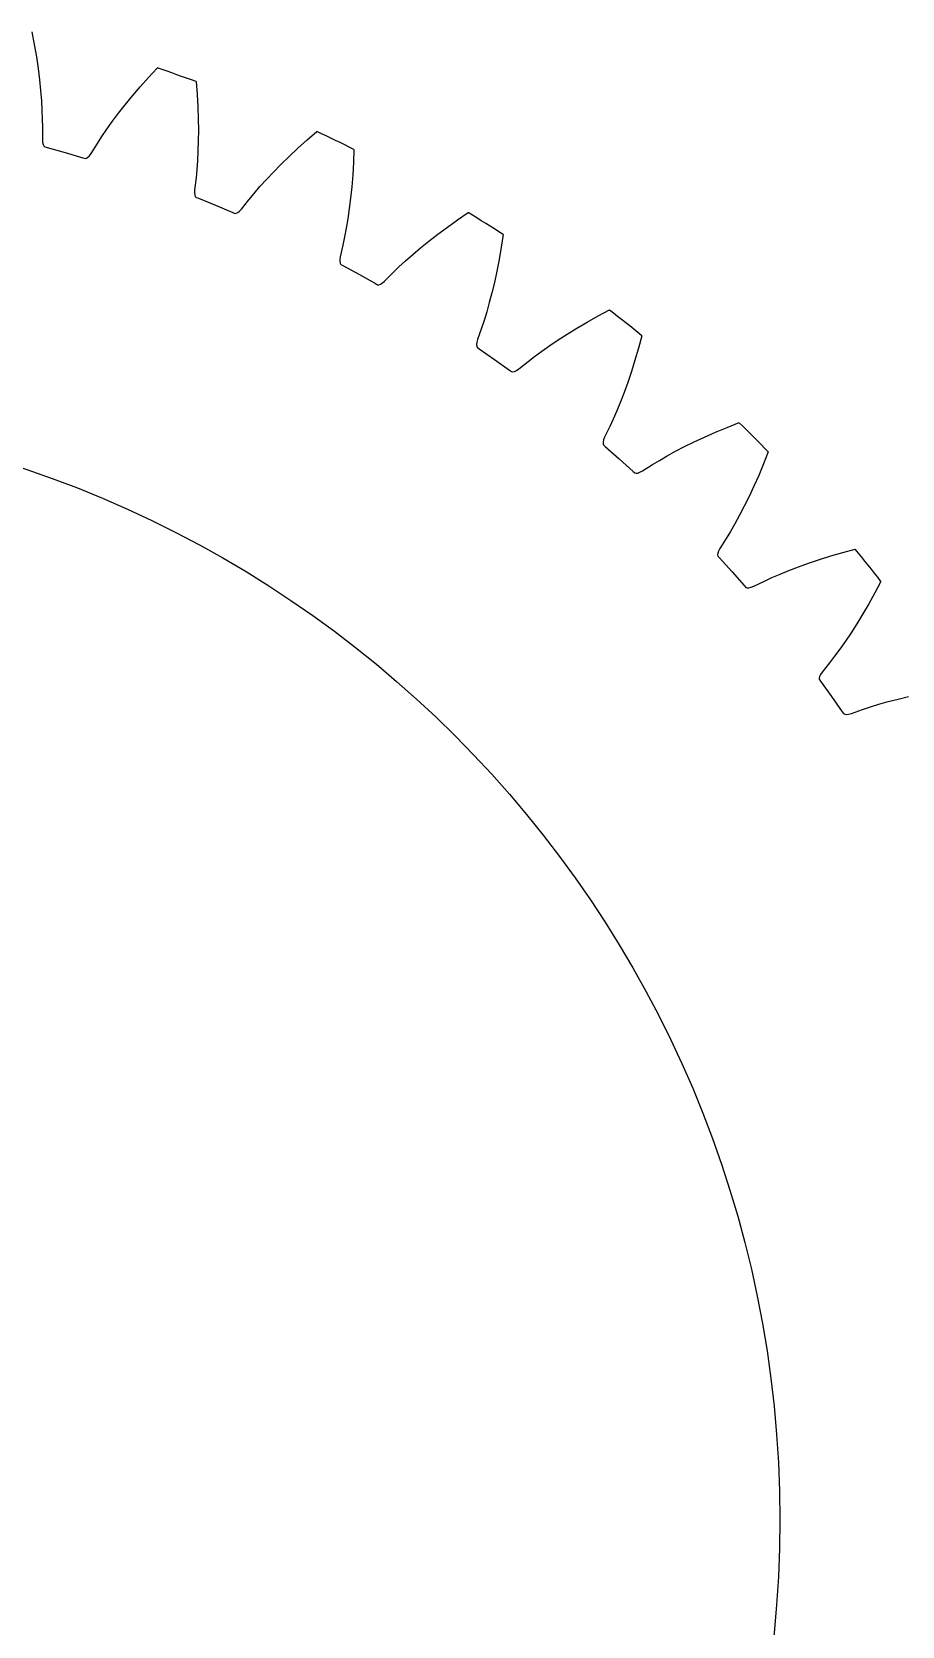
# Model space of a CAD drawing. Extents: x -29 to 85, y -29 to 29.
# Drawn here: x 6.83 to 23.32, y -2.02 to 28.18 of the extents above; entities that cross this region are included whole.
import ezdxf

# ---------------------------------------------------------------- set-up
doc = ezdxf.new("R2010")
doc.units = 0

msp = doc.modelspace()

# ---------------------------------------------------------------- linework, layer by layer
msp.add_circle((0, 0), 21)
msp.add_circle((0, 0), 21)
at = {"layer": 'layer1'}
for p, q in [((6.834, 28.183), (6.878, 27.946)), ((6.878, 27.946), (6.918, 27.711)), ((6.918, 27.711), (6.95, 27.487)), ((6.95, 27.487), (6.977, 27.272)), ((9.044, 27.322), (9.208, 27.499)), ((6.977, 27.272), (6.998, 27.071)), ((8.886, 27.144), (9.044, 27.322)), ((9.946, 27.241), (9.964, 27)), ((6.998, 27.071), (7.014, 26.878)), ((7.014, 26.878), (7.025, 26.696)), ((8.602, 26.804), (8.739, 26.972)), ((8.739, 26.972), (8.886, 27.144)), ((9.964, 27), (9.977, 26.762)), ((7.025, 26.696), (7.031, 26.528)), ((8.362, 26.49), (8.477, 26.644)), ((8.477, 26.644), (8.602, 26.804)), ((9.977, 26.762), (9.984, 26.536)), ((7.031, 26.528), (7.034, 26.371)), ((7.034, 26.371), (7.033, 26.146)), ((8.16, 26.203), (8.255, 26.342)), ((8.255, 26.342), (8.362, 26.49)), ((9.984, 26.536), (9.987, 26.319)), ((9.987, 26.319), (9.985, 26.117)), ((12.046, 26.138), (12.229, 26.295)), ((7.033, 26.146), (7.037, 26.093)), ((7.037, 26.093), (7.046, 26.052)), ((7.046, 26.052), (7.06, 26.022)), ((7.06, 26.022), (7.078, 26.005)), ((7.078, 26.005), (7.121, 25.992)), ((7.121, 25.992), (7.461, 25.897)), ((7.955, 25.88), (8.074, 26.072)), ((8.074, 26.072), (8.16, 26.203)), ((9.985, 26.117), (9.979, 25.924)), ((11.704, 25.824), (11.869, 25.979)), ((11.869, 25.979), (12.046, 26.138)), ((7.461, 25.897), (7.799, 25.797)), ((7.799, 25.797), (7.842, 25.785)), ((7.842, 25.785), (7.867, 25.79)), ((7.867, 25.79), (7.894, 25.808)), ((7.894, 25.808), (7.924, 25.838)), ((7.924, 25.838), (7.955, 25.88)), ((9.969, 25.742), (9.957, 25.574)), ((9.979, 25.924), (9.969, 25.742)), ((11.407, 25.528), (11.549, 25.672)), ((11.549, 25.672), (11.704, 25.824)), ((12.925, 25.715), (12.911, 25.477)), ((12.934, 25.956), (12.925, 25.715)), ((9.943, 25.418), (9.916, 25.194)), ((9.957, 25.574), (9.943, 25.418)), ((11.153, 25.252), (11.275, 25.387)), ((11.275, 25.387), (11.407, 25.528)), ((12.911, 25.477), (12.892, 25.251)), ((9.916, 25.194), (9.915, 25.141)), ((9.915, 25.141), (9.919, 25.099)), ((9.919, 25.099), (9.929, 25.068)), ((9.929, 25.068), (9.945, 25.049)), ((10.943, 25.004), (11.043, 25.124)), ((11.043, 25.124), (11.153, 25.252)), ((12.892, 25.251), (12.871, 25.035)), ((9.945, 25.049), (9.987, 25.032)), ((9.987, 25.032), (10.313, 24.899)), ((10.313, 24.899), (10.638, 24.761)), ((10.734, 24.761), (10.767, 24.788)), ((10.767, 24.788), (10.803, 24.827)), ((10.803, 24.827), (10.943, 25.004)), ((12.846, 24.835), (12.819, 24.644)), ((12.871, 25.035), (12.846, 24.835)), ((10.638, 24.761), (10.68, 24.745)), ((10.68, 24.745), (10.705, 24.747)), ((10.705, 24.747), (10.734, 24.761)), ((12.789, 24.464), (12.758, 24.298)), ((12.819, 24.644), (12.789, 24.464)), ((14.522, 24.351), (14.703, 24.486)), ((14.703, 24.486), (14.897, 24.625)), ((14.897, 24.625), (15.096, 24.761)), ((12.758, 24.298), (12.726, 24.145)), ((14.194, 24.09), (14.35, 24.217)), ((14.35, 24.217), (14.522, 24.351)), ((15.759, 24.345), (15.722, 24.106)), ((12.675, 23.925), (12.667, 23.873)), ((12.667, 23.873), (12.667, 23.831)), ((12.726, 24.145), (12.675, 23.925)), ((13.91, 23.844), (14.047, 23.965)), ((14.047, 23.965), (14.194, 24.09)), ((15.682, 23.871), (15.639, 23.649)), ((15.722, 24.106), (15.682, 23.871)), ((12.667, 23.831), (12.674, 23.799)), ((12.674, 23.799), (12.687, 23.778)), ((12.687, 23.778), (12.726, 23.756)), ((12.726, 23.756), (13.036, 23.587)), ((13.036, 23.587), (13.344, 23.415)), ((13.515, 23.461), (13.673, 23.621)), ((13.673, 23.621), (13.786, 23.73)), ((13.786, 23.73), (13.91, 23.844)), ((15.639, 23.649), (15.593, 23.437)), ((13.344, 23.415), (13.383, 23.393)), ((13.383, 23.393), (13.408, 23.393)), ((13.408, 23.393), (13.439, 23.404)), ((13.439, 23.404), (13.474, 23.427)), ((13.474, 23.427), (13.515, 23.461)), ((15.593, 23.437), (15.546, 23.24)), ((15.497, 23.054), (15.448, 22.878)), ((15.546, 23.24), (15.497, 23.054)), ((15.398, 22.717), (15.349, 22.568)), ((15.448, 22.878), (15.398, 22.717)), ((17.157, 22.572), (17.352, 22.686)), ((17.352, 22.686), (17.56, 22.802)), ((17.56, 22.802), (17.774, 22.915)), ((15.274, 22.356), (15.26, 22.304)), ((15.349, 22.568), (15.274, 22.356)), ((16.641, 22.242), (16.802, 22.349)), ((16.802, 22.349), (16.972, 22.458)), ((16.972, 22.458), (17.157, 22.572)), ((18.385, 22.427), (18.323, 22.194)), ((15.26, 22.304), (15.255, 22.263)), ((15.255, 22.263), (15.259, 22.23)), ((15.259, 22.23), (15.27, 22.208)), ((15.27, 22.208), (15.306, 22.182)), ((15.306, 22.182), (15.595, 21.979)), ((16.356, 22.037), (16.492, 22.137)), ((16.492, 22.137), (16.641, 22.242)), ((18.323, 22.194), (18.256, 21.965)), ((15.595, 21.979), (15.882, 21.773)), ((15.882, 21.773), (15.919, 21.748)), ((15.919, 21.748), (15.943, 21.745)), ((15.943, 21.745), (15.975, 21.752)), ((15.975, 21.752), (16.013, 21.771)), ((16.013, 21.771), (16.057, 21.8)), ((16.057, 21.8), (16.232, 21.942)), ((16.232, 21.942), (16.356, 22.037)), ((18.188, 21.749), (18.119, 21.544)), ((18.256, 21.965), (18.188, 21.749)), ((18.119, 21.544), (18.05, 21.354)), ((17.981, 21.173), (17.912, 21.005)), ((18.05, 21.354), (17.981, 21.173)), ((17.845, 20.85), (17.78, 20.708)), ((17.912, 21.005), (17.845, 20.85)), ((17.78, 20.708), (17.681, 20.505)), ((19.576, 20.509), (19.783, 20.601)), ((19.783, 20.601), (20.003, 20.692)), ((20.003, 20.692), (20.228, 20.781)), ((17.662, 20.456), (17.652, 20.414)), ((17.652, 20.414), (17.652, 20.382)), ((17.652, 20.382), (17.66, 20.359)), ((17.66, 20.359), (17.694, 20.328)), ((17.681, 20.505), (17.662, 20.456)), ((17.694, 20.328), (17.958, 20.095)), ((18.867, 20.151), (19.027, 20.239)), ((19.027, 20.239), (19.198, 20.328)), ((19.198, 20.328), (19.38, 20.417)), ((19.38, 20.417), (19.576, 20.509)), ((17.958, 20.095), (18.22, 19.858)), ((18.397, 19.866), (18.587, 19.986)), ((18.587, 19.986), (18.721, 20.067)), ((18.721, 20.067), (18.867, 20.151)), ((20.692, 20.003), (20.601, 19.783)), ((20.781, 20.228), (20.692, 20.003)), ((18.22, 19.858), (18.253, 19.829)), ((18.253, 19.829), (18.278, 19.823)), ((18.278, 19.823), (18.31, 19.827)), ((18.31, 19.827), (18.349, 19.841)), ((18.349, 19.841), (18.397, 19.866)), ((20.601, 19.783), (20.509, 19.576)), ((20.417, 19.38), (20.328, 19.198)), ((20.509, 19.576), (20.417, 19.38)), ((20.239, 19.027), (20.151, 18.867)), ((20.328, 19.198), (20.239, 19.027)), ((20.151, 18.867), (20.067, 18.721)), ((19.986, 18.587), (19.866, 18.397)), ((20.067, 18.721), (19.986, 18.587)), ((19.827, 18.31), (19.823, 18.278)), ((19.823, 18.278), (19.829, 18.253)), ((19.841, 18.349), (19.827, 18.31)), ((19.829, 18.253), (19.858, 18.22)), ((19.866, 18.397), (19.841, 18.349)), ((19.858, 18.22), (20.095, 17.958)), ((21.544, 18.119), (21.749, 18.188)), ((21.749, 18.188), (21.965, 18.256)), ((21.965, 18.256), (22.194, 18.323)), ((22.194, 18.323), (22.427, 18.385)), ((20.095, 17.958), (20.328, 17.694)), ((20.708, 17.78), (20.85, 17.845)), ((20.85, 17.845), (21.005, 17.912)), ((21.005, 17.912), (21.173, 17.981)), ((21.173, 17.981), (21.354, 18.05)), ((21.354, 18.05), (21.544, 18.119)), ((20.328, 17.694), (20.359, 17.66)), ((20.359, 17.66), (20.382, 17.652)), ((20.382, 17.652), (20.414, 17.652)), ((20.414, 17.652), (20.456, 17.662)), ((20.456, 17.662), (20.505, 17.681)), ((20.505, 17.681), (20.708, 17.78)), ((22.802, 17.56), (22.686, 17.352)), ((22.915, 17.774), (22.802, 17.56)), ((22.686, 17.352), (22.572, 17.157)), ((22.458, 16.972), (22.349, 16.802)), ((22.572, 17.157), (22.458, 16.972)), ((22.242, 16.641), (22.137, 16.492)), ((22.349, 16.802), (22.242, 16.641)), ((22.037, 16.356), (21.942, 16.232)), ((22.137, 16.492), (22.037, 16.356)), ((21.771, 16.013), (21.752, 15.975)), ((21.8, 16.057), (21.771, 16.013)), ((21.942, 16.232), (21.8, 16.057)), ((21.752, 15.975), (21.745, 15.943)), ((21.745, 15.943), (21.748, 15.919)), ((21.748, 15.919), (21.773, 15.882)), ((21.773, 15.882), (21.979, 15.595)), ((21.979, 15.595), (22.182, 15.306)), ((22.717, 15.398), (22.878, 15.448)), ((22.878, 15.448), (23.054, 15.497)), ((23.054, 15.497), (23.24, 15.546)), ((23.24, 15.546), (23.437, 15.593)), ((22.182, 15.306), (22.208, 15.27)), ((22.208, 15.27), (22.23, 15.259)), ((22.23, 15.259), (22.263, 15.255)), ((22.263, 15.255), (22.304, 15.26)), ((22.304, 15.26), (22.356, 15.274)), ((22.356, 15.274), (22.568, 15.349)), ((22.568, 15.349), (22.717, 15.398))]:
    msp.add_line(p, q, dxfattribs=at)
for start, end in [(69.9418, 71.4867), (63.5133, 65.0582), (57.0847, 58.6296), (50.6561, 52.201), (44.2275, 45.7725), (37.799, 39.3439)]:
    msp.add_arc((0, 0), 29, start, end, dxfattribs=at)
at = {"layer": 'layer3'}
for p, q in [((6.834, 28.183), (6.878, 27.946)), ((6.878, 27.946), (6.918, 27.711)), ((6.918, 27.711), (6.95, 27.487)), ((6.95, 27.487), (6.977, 27.272)), ((9.044, 27.322), (9.208, 27.499)), ((6.977, 27.272), (6.998, 27.071)), ((8.886, 27.144), (9.044, 27.322)), ((9.946, 27.241), (9.964, 27)), ((6.998, 27.071), (7.014, 26.878)), ((7.014, 26.878), (7.025, 26.696)), ((8.602, 26.804), (8.739, 26.972)), ((8.739, 26.972), (8.886, 27.144)), ((9.964, 27), (9.977, 26.762)), ((7.025, 26.696), (7.031, 26.528)), ((8.362, 26.49), (8.477, 26.644)), ((8.477, 26.644), (8.602, 26.804)), ((9.977, 26.762), (9.984, 26.536)), ((7.031, 26.528), (7.034, 26.371)), ((7.034, 26.371), (7.033, 26.146)), ((8.16, 26.203), (8.255, 26.342)), ((8.255, 26.342), (8.362, 26.49)), ((9.984, 26.536), (9.987, 26.319)), ((9.987, 26.319), (9.985, 26.117)), ((12.046, 26.138), (12.229, 26.295)), ((7.033, 26.146), (7.037, 26.093)), ((7.037, 26.093), (7.046, 26.052)), ((7.046, 26.052), (7.06, 26.022)), ((7.06, 26.022), (7.078, 26.005)), ((7.078, 26.005), (7.121, 25.992)), ((7.121, 25.992), (7.461, 25.897)), ((7.955, 25.88), (8.074, 26.072)), ((8.074, 26.072), (8.16, 26.203)), ((9.985, 26.117), (9.979, 25.924)), ((11.704, 25.824), (11.869, 25.979)), ((11.869, 25.979), (12.046, 26.138)), ((7.461, 25.897), (7.799, 25.797)), ((7.799, 25.797), (7.842, 25.785)), ((7.842, 25.785), (7.867, 25.79)), ((7.867, 25.79), (7.894, 25.808)), ((7.894, 25.808), (7.924, 25.838)), ((7.924, 25.838), (7.955, 25.88)), ((9.969, 25.742), (9.957, 25.574)), ((9.979, 25.924), (9.969, 25.742)), ((11.407, 25.528), (11.549, 25.672)), ((11.549, 25.672), (11.704, 25.824)), ((12.925, 25.715), (12.911, 25.477)), ((12.934, 25.956), (12.925, 25.715)), ((9.943, 25.418), (9.916, 25.194)), ((9.957, 25.574), (9.943, 25.418)), ((11.153, 25.252), (11.275, 25.387)), ((11.275, 25.387), (11.407, 25.528)), ((12.911, 25.477), (12.892, 25.251)), ((9.916, 25.194), (9.915, 25.141)), ((9.915, 25.141), (9.919, 25.099)), ((9.919, 25.099), (9.929, 25.068)), ((9.929, 25.068), (9.945, 25.049)), ((10.943, 25.004), (11.043, 25.124)), ((11.043, 25.124), (11.153, 25.252)), ((12.892, 25.251), (12.871, 25.035)), ((9.945, 25.049), (9.987, 25.032)), ((9.987, 25.032), (10.313, 24.899)), ((10.313, 24.899), (10.638, 24.761)), ((10.734, 24.761), (10.767, 24.788)), ((10.767, 24.788), (10.803, 24.827)), ((10.803, 24.827), (10.943, 25.004)), ((12.846, 24.835), (12.819, 24.644)), ((12.871, 25.035), (12.846, 24.835)), ((10.638, 24.761), (10.68, 24.745)), ((10.68, 24.745), (10.705, 24.747)), ((10.705, 24.747), (10.734, 24.761)), ((12.789, 24.464), (12.758, 24.298)), ((12.819, 24.644), (12.789, 24.464)), ((14.522, 24.351), (14.703, 24.486)), ((14.703, 24.486), (14.897, 24.625)), ((14.897, 24.625), (15.096, 24.761)), ((12.758, 24.298), (12.726, 24.145)), ((14.194, 24.09), (14.35, 24.217)), ((14.35, 24.217), (14.522, 24.351)), ((15.759, 24.345), (15.722, 24.106)), ((12.675, 23.925), (12.667, 23.873)), ((12.667, 23.873), (12.667, 23.831)), ((12.726, 24.145), (12.675, 23.925)), ((13.91, 23.844), (14.047, 23.965)), ((14.047, 23.965), (14.194, 24.09)), ((15.682, 23.871), (15.639, 23.649)), ((15.722, 24.106), (15.682, 23.871)), ((12.667, 23.831), (12.674, 23.799)), ((12.674, 23.799), (12.687, 23.778)), ((12.687, 23.778), (12.726, 23.756)), ((12.726, 23.756), (13.036, 23.587)), ((13.036, 23.587), (13.344, 23.415)), ((13.515, 23.461), (13.673, 23.621)), ((13.673, 23.621), (13.786, 23.73)), ((13.786, 23.73), (13.91, 23.844)), ((15.639, 23.649), (15.593, 23.437)), ((13.344, 23.415), (13.383, 23.393)), ((13.383, 23.393), (13.408, 23.393)), ((13.408, 23.393), (13.439, 23.404)), ((13.439, 23.404), (13.474, 23.427)), ((13.474, 23.427), (13.515, 23.461)), ((15.593, 23.437), (15.546, 23.24)), ((15.497, 23.054), (15.448, 22.878)), ((15.546, 23.24), (15.497, 23.054)), ((15.398, 22.717), (15.349, 22.568)), ((15.448, 22.878), (15.398, 22.717)), ((17.157, 22.572), (17.352, 22.686)), ((17.352, 22.686), (17.56, 22.802)), ((17.56, 22.802), (17.774, 22.915)), ((15.274, 22.356), (15.26, 22.304)), ((15.349, 22.568), (15.274, 22.356)), ((16.641, 22.242), (16.802, 22.349)), ((16.802, 22.349), (16.972, 22.458)), ((16.972, 22.458), (17.157, 22.572)), ((18.385, 22.427), (18.323, 22.194)), ((15.26, 22.304), (15.255, 22.263)), ((15.255, 22.263), (15.259, 22.23)), ((15.259, 22.23), (15.27, 22.208)), ((15.27, 22.208), (15.306, 22.182)), ((15.306, 22.182), (15.595, 21.979)), ((16.356, 22.037), (16.492, 22.137)), ((16.492, 22.137), (16.641, 22.242)), ((18.323, 22.194), (18.256, 21.965)), ((15.595, 21.979), (15.882, 21.773)), ((15.882, 21.773), (15.919, 21.748)), ((15.919, 21.748), (15.943, 21.745)), ((15.943, 21.745), (15.975, 21.752)), ((15.975, 21.752), (16.013, 21.771)), ((16.013, 21.771), (16.057, 21.8)), ((16.057, 21.8), (16.232, 21.942)), ((16.232, 21.942), (16.356, 22.037)), ((18.188, 21.749), (18.119, 21.544)), ((18.256, 21.965), (18.188, 21.749)), ((18.119, 21.544), (18.05, 21.354)), ((17.981, 21.173), (17.912, 21.005)), ((18.05, 21.354), (17.981, 21.173)), ((17.845, 20.85), (17.78, 20.708)), ((17.912, 21.005), (17.845, 20.85)), ((17.78, 20.708), (17.681, 20.505)), ((19.576, 20.509), (19.783, 20.601)), ((19.783, 20.601), (20.003, 20.692)), ((20.003, 20.692), (20.228, 20.781)), ((17.662, 20.456), (17.652, 20.414)), ((17.652, 20.414), (17.652, 20.382)), ((17.652, 20.382), (17.66, 20.359)), ((17.66, 20.359), (17.694, 20.328)), ((17.681, 20.505), (17.662, 20.456)), ((17.694, 20.328), (17.958, 20.095)), ((18.867, 20.151), (19.027, 20.239)), ((19.027, 20.239), (19.198, 20.328)), ((19.198, 20.328), (19.38, 20.417)), ((19.38, 20.417), (19.576, 20.509)), ((17.958, 20.095), (18.22, 19.858)), ((18.397, 19.866), (18.587, 19.986)), ((18.587, 19.986), (18.721, 20.067)), ((18.721, 20.067), (18.867, 20.151)), ((20.692, 20.003), (20.601, 19.783)), ((20.781, 20.228), (20.692, 20.003)), ((18.22, 19.858), (18.253, 19.829)), ((18.253, 19.829), (18.278, 19.823)), ((18.278, 19.823), (18.31, 19.827)), ((18.31, 19.827), (18.349, 19.841)), ((18.349, 19.841), (18.397, 19.866)), ((20.601, 19.783), (20.509, 19.576)), ((20.417, 19.38), (20.328, 19.198)), ((20.509, 19.576), (20.417, 19.38)), ((20.239, 19.027), (20.151, 18.867)), ((20.328, 19.198), (20.239, 19.027)), ((20.151, 18.867), (20.067, 18.721)), ((19.986, 18.587), (19.866, 18.397)), ((20.067, 18.721), (19.986, 18.587)), ((19.827, 18.31), (19.823, 18.278)), ((19.823, 18.278), (19.829, 18.253)), ((19.841, 18.349), (19.827, 18.31)), ((19.829, 18.253), (19.858, 18.22)), ((19.866, 18.397), (19.841, 18.349)), ((19.858, 18.22), (20.095, 17.958)), ((21.544, 18.119), (21.749, 18.188)), ((21.749, 18.188), (21.965, 18.256)), ((21.965, 18.256), (22.194, 18.323)), ((22.194, 18.323), (22.427, 18.385)), ((20.095, 17.958), (20.328, 17.694)), ((20.708, 17.78), (20.85, 17.845)), ((20.85, 17.845), (21.005, 17.912)), ((21.005, 17.912), (21.173, 17.981)), ((21.173, 17.981), (21.354, 18.05)), ((21.354, 18.05), (21.544, 18.119)), ((20.328, 17.694), (20.359, 17.66)), ((20.359, 17.66), (20.382, 17.652)), ((20.382, 17.652), (20.414, 17.652)), ((20.414, 17.652), (20.456, 17.662)), ((20.456, 17.662), (20.505, 17.681)), ((20.505, 17.681), (20.708, 17.78)), ((22.802, 17.56), (22.686, 17.352)), ((22.915, 17.774), (22.802, 17.56)), ((22.686, 17.352), (22.572, 17.157)), ((22.458, 16.972), (22.349, 16.802)), ((22.572, 17.157), (22.458, 16.972)), ((22.242, 16.641), (22.137, 16.492)), ((22.349, 16.802), (22.242, 16.641)), ((22.037, 16.356), (21.942, 16.232)), ((22.137, 16.492), (22.037, 16.356)), ((21.771, 16.013), (21.752, 15.975)), ((21.8, 16.057), (21.771, 16.013)), ((21.942, 16.232), (21.8, 16.057)), ((21.752, 15.975), (21.745, 15.943)), ((21.745, 15.943), (21.748, 15.919)), ((21.748, 15.919), (21.773, 15.882)), ((21.773, 15.882), (21.979, 15.595)), ((21.979, 15.595), (22.182, 15.306)), ((22.717, 15.398), (22.878, 15.448)), ((22.878, 15.448), (23.054, 15.497)), ((23.054, 15.497), (23.24, 15.546)), ((23.24, 15.546), (23.437, 15.593)), ((22.182, 15.306), (22.208, 15.27)), ((22.208, 15.27), (22.23, 15.259)), ((22.23, 15.259), (22.263, 15.255)), ((22.263, 15.255), (22.304, 15.26)), ((22.304, 15.26), (22.356, 15.274)), ((22.356, 15.274), (22.568, 15.349)), ((22.568, 15.349), (22.717, 15.398))]:
    msp.add_line(p, q, dxfattribs=at)
for start, end in [(69.9418, 71.4867), (63.5133, 65.0582), (57.0847, 58.6296), (50.6561, 52.201), (44.2275, 45.7725), (37.799, 39.3439)]:
    msp.add_arc((0, 0), 29, start, end, dxfattribs=at)

doc.saveas('drawing.dxf')
